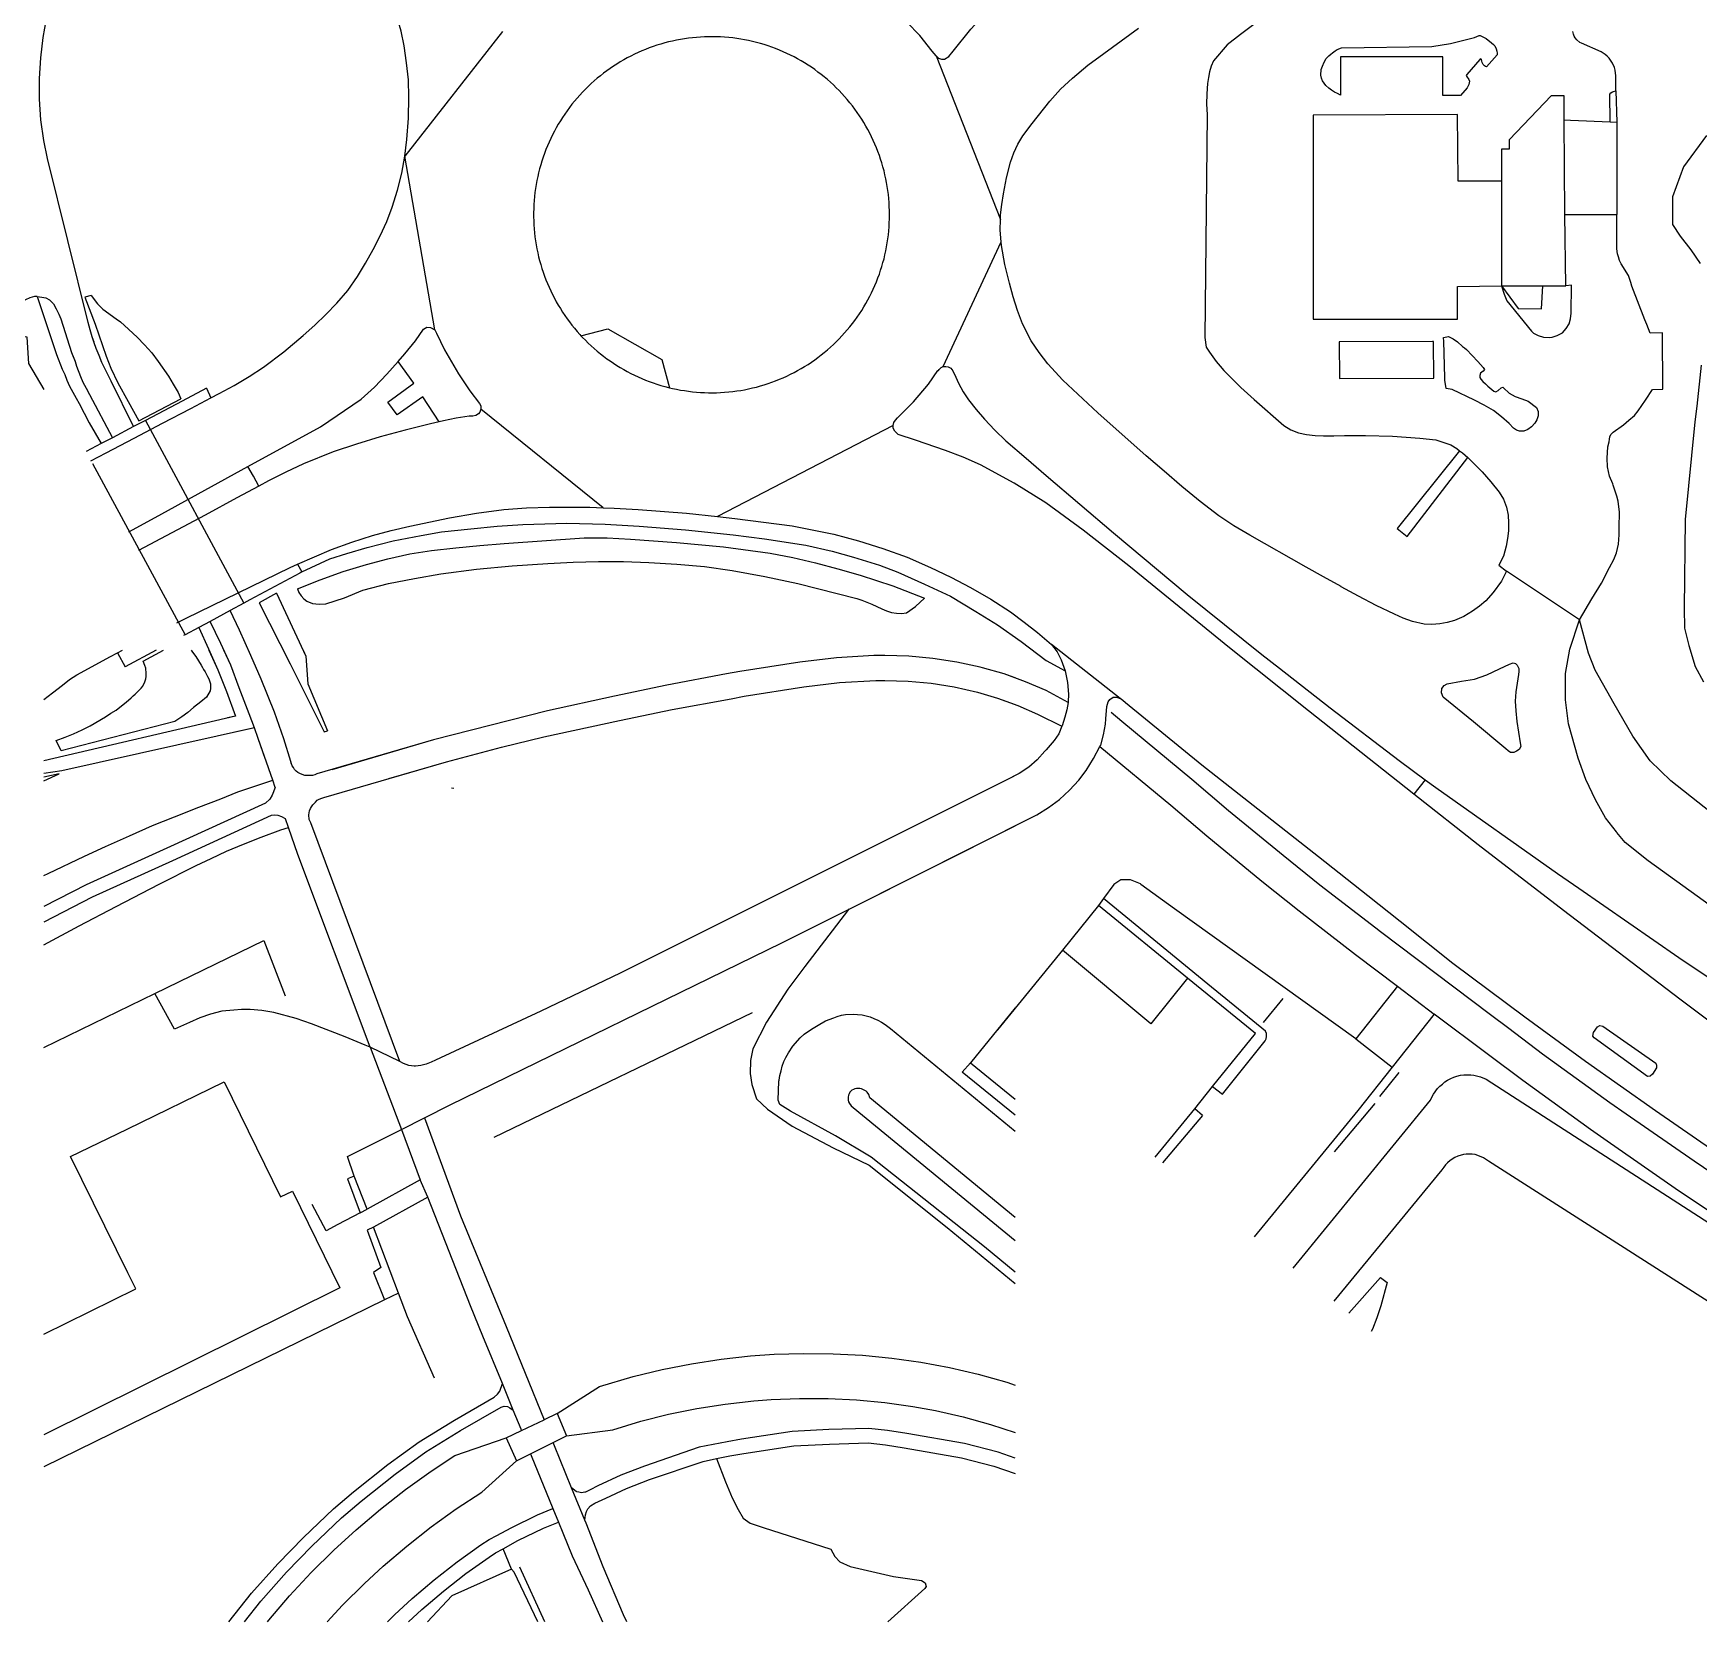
# Model space of a CAD drawing. Header units: millimetres. Extents: x 111502 to 977541, y 8702 to 1044108.
# Drawn here: x 974867.3 to 975073.1, y 474987.2 to 475184.5 of the extents above; entities that cross this region are included whole.
import ezdxf

# ---------------------------------------------------------------- set-up
doc = ezdxf.new("R2010")
doc.units = ezdxf.units.MM
doc.header["$LTSCALE"] = 0.25
doc.layers.add('X HVSS Site Background', color=8, linetype='Continuous')

# ---------------------------------------------------------------- blocks, each defined once
blk = doc.blocks.new('OS MAP')
at = {"layer": 'X HVSS Site Background'}
for points in [[(488855.84, 239713.25), (488852.99, 239709.38), (488851.63, 239705.69), (488851.65, 239702.26), (488852.57, 239700.81), (488853.89, 239699.14), (488855.05, 239697.43)], [(488855.17, 239684.89), (488854.64, 239679.83), (488854.38, 239677.91), (488853.21, 239665.81), (488853.06, 239654.86), (488853.1, 239652.41), (488853.66, 239650.26), (488854.44, 239647.68), (488855.45, 239645.79)], [(488661.5, 239677.3), (488658.75, 239682.9), (488657.6, 239685.2), (488657.25, 239686.1), (488656.9, 239686.95), (488656.65, 239687.65), (488656.4, 239688.4), (488656.15, 239689.25), (488655.9, 239690.15), (488650.85, 239710.4), (488650.4, 239712.65), (488650.05, 239715.2), (488649.9, 239717.75), (488649.9, 239720.3), (488650.05, 239722.85), (488650.35, 239725.35), (488650.75, 239727.65)], [(488656.62, 239687.73), (488656.4, 239688.4), (488656.15, 239689.25), (488655.9, 239690.15), (488650.85, 239710.4), (488650.4, 239712.65), (488650.05, 239715.2), (488649.9, 239717.75), (488649.9, 239720.3), (488650.05, 239722.85), (488650.35, 239725.35), (488650.75, 239727.65)], [(488695.01, 239710.69), (488695.27, 239712.77), (488695.46, 239715.38), (488695.51, 239717.99), (488695.45, 239720.11), (488695.24, 239722.22), (488694.93, 239724.32), (488694.55, 239726.15), (488694.04, 239727.95), (488693.43, 239729.72), (488692.66, 239731.75), (488691.8, 239733.74), (488690.81, 239735.67), (488688.16, 239739.68), (488681.98, 239748.04), (488678.51, 239752.66)], [(488694.97, 239724.02), (488694.93, 239724.32), (488694.55, 239726.15), (488694.04, 239727.95), (488693.43, 239729.72), (488692.66, 239731.75), (488691.8, 239733.74), (488690.81, 239735.67), (488688.16, 239739.68), (488681.98, 239748.04), (488678.51, 239752.66)], [(488768.59, 239702.89), (488768.6, 239703.45), (488768.76, 239704.75), (488768.98, 239706.04), (488769.35, 239708.02), (488769.85, 239709.97), (488770.24, 239711.1), (488770.75, 239712.18), (488771.38, 239713.19), (488772.53, 239714.73), (488774.69, 239717.51), (488776.04, 239718.98), (488777.5, 239720.34), (488779.4, 239721.92), (488781.38, 239723.39), (488785.64, 239726.5)], [(488799.89, 239726.97), (488798.24, 239725.72), (488796.63, 239724.44), (488794.92, 239722.48), (488794.65, 239721.81), (488794.44, 239721.11), (488794.29, 239720.4), (488794.19, 239719.68), (488794.1, 239718.41), (488794.07, 239717.13), (488794.14, 239715.86), (488793.86, 239688.29), (488794.03, 239687.12), (488794.42, 239686.51), (488794.83, 239685.91), (488795.27, 239685.33), (488795.73, 239684.77), (488796.21, 239684.22), (488796.72, 239683.7), (488798.32, 239682.15), (488799.96, 239680.63), (488803.61, 239677.42), (488804.46, 239676.89), (488805.42, 239676.54), (488806.43, 239676.32), (488807.48, 239676.21), (488808.51, 239676.16), (488809.8, 239676.15), (488811.1, 239676.19), (488812.4, 239676.22), (488813.69, 239676.22), (488817.05, 239676.1), (488820.41, 239675.89), (488822.38, 239675.65), (488824.24, 239675.03), (488824.98, 239674.58), (488825.31, 239674.32)], [(488844.65, 239718.75), (488844.65, 239720.6), (488844.55, 239721.3), (488844.45, 239721.65), (488844.2, 239722.2), (488843.8, 239722.8), (488843.55, 239723.05), (488843.3, 239723.25), (488842.8, 239723.6), (488840.4, 239724.65), (488840.2, 239724.75), (488839.8, 239725.05), (488839.6, 239725.3), (488839.5, 239725.5), (488839.4, 239725.75), (488839.3, 239726.1)], [(488760.65, 239723.08), (488760.4, 239723.38), (488760.16, 239723.68), (488758.66, 239725.61), (488757.05, 239727.23), (488755.86, 239728.39), (488754.98, 239729.19), (488754.82, 239729.76), (488754.86, 239730.1), (488754.97, 239730.42), (488755.37, 239730.78)], [(488760.65, 239723.08), (488760.94, 239722.82), (488761.31, 239722.66), (488761.71, 239722.68), (488762.21, 239722.99), (488762.77, 239723.66), (488764.93, 239726.4), (488767.46, 239729.08), (488768.03, 239729.61)], [(488707.09, 239726.08), (488695.01, 239710.69)], [(488727.72, 239682.1), (488728.09, 239682.02), (488728.57, 239681.91), (488729.06, 239681.82), (488729.56, 239681.74), (488730.05, 239681.67), (488730.55, 239681.61), (488731.04, 239681.56), (488731.54, 239681.52), (488732.04, 239681.5), (488732.54, 239681.48), (488733.03, 239681.48), (488733.53, 239681.49), (488734.03, 239681.51), (488734.53, 239681.54), (488735.03, 239681.58), (488735.52, 239681.64), (488736.02, 239681.7), (488736.51, 239681.78), (488737, 239681.86), (488737.49, 239681.96), (488737.98, 239682.07), (488738.46, 239682.19), (488738.94, 239682.32), (488739.42, 239682.47), (488739.89, 239682.62), (488740.36, 239682.78), (488740.83, 239682.96), (488741.29, 239683.14), (488741.75, 239683.34), (488742.21, 239683.54), (488742.66, 239683.76), (488743.1, 239683.99), (488743.54, 239684.22), (488743.98, 239684.47), (488744.4, 239684.72), (488744.83, 239684.99), (488745.24, 239685.26), (488745.65, 239685.55), (488746.05, 239685.84), (488746.45, 239686.15), (488746.84, 239686.46), (488747.22, 239686.78), (488747.6, 239687.11), (488747.96, 239687.44), (488748.32, 239687.79), (488748.68, 239688.14), (488749.02, 239688.5), (488749.35, 239688.87), (488749.68, 239689.25), (488750, 239689.63), (488750.31, 239690.03), (488750.61, 239690.42), (488750.9, 239690.83), (488751.18, 239691.24), (488751.46, 239691.66), (488751.72, 239692.08), (488751.97, 239692.51), (488752.22, 239692.95), (488752.45, 239693.39), (488752.67, 239693.83), (488752.89, 239694.28), (488753.09, 239694.74), (488753.28, 239695.2), (488753.46, 239695.66), (488753.64, 239696.13), (488753.8, 239696.6), (488753.95, 239697.08), (488754.09, 239697.56), (488754.22, 239698.04), (488754.33, 239698.52), (488754.44, 239699.01), (488754.54, 239699.5), (488754.62, 239699.99), (488754.69, 239700.48), (488754.76, 239700.98), (488754.81, 239701.48), (488754.85, 239701.97), (488754.87, 239702.47), (488754.89, 239702.97), (488754.9, 239703.47), (488754.89, 239703.97), (488754.87, 239704.46), (488754.85, 239704.96), (488754.81, 239705.46), (488754.76, 239705.96), (488754.69, 239706.45), (488754.62, 239706.94), (488754.54, 239707.44), (488754.44, 239707.92), (488754.33, 239708.41), (488754.22, 239708.9), (488754.09, 239709.38), (488753.95, 239709.86), (488753.8, 239710.33), (488753.64, 239710.8), (488753.46, 239711.27), (488753.28, 239711.74), (488753.09, 239712.2), (488752.89, 239712.65), (488752.67, 239713.1), (488752.45, 239713.55), (488752.22, 239713.99), (488751.97, 239714.42), (488751.72, 239714.85), (488751.46, 239715.28), (488751.18, 239715.7), (488750.9, 239716.11), (488750.61, 239716.51), (488750.31, 239716.91), (488750, 239717.3), (488749.68, 239717.69), (488749.35, 239718.06), (488749.02, 239718.43), (488748.68, 239718.79), (488748.32, 239719.15), (488747.96, 239719.49), (488747.6, 239719.83), (488747.22, 239720.16), (488746.84, 239720.48), (488746.45, 239720.79), (488746.05, 239721.09), (488745.65, 239721.39), (488745.24, 239721.67), (488744.83, 239721.95), (488744.4, 239722.21), (488743.98, 239722.47), (488743.54, 239722.71), (488743.1, 239722.95), (488742.66, 239723.18), (488742.21, 239723.39), (488741.75, 239723.6), (488741.29, 239723.79), (488740.83, 239723.98), (488740.36, 239724.15), (488739.89, 239724.32), (488739.42, 239724.47), (488738.94, 239724.61), (488738.46, 239724.74), (488737.98, 239724.86), (488737.49, 239724.97), (488737, 239725.07), (488736.51, 239725.16), (488736.02, 239725.23), (488735.52, 239725.3), (488735.03, 239725.35), (488734.53, 239725.39), (488734.03, 239725.43), (488733.53, 239725.45), (488733.03, 239725.45), (488732.54, 239725.45), (488732.04, 239725.44), (488731.54, 239725.41), (488731.04, 239725.37), (488730.55, 239725.33), (488730.05, 239725.27), (488729.56, 239725.2), (488729.06, 239725.12), (488728.57, 239725.02), (488728.09, 239724.92), (488727.6, 239724.8), (488727.12, 239724.68), (488726.64, 239724.54), (488726.16, 239724.39), (488725.69, 239724.24), (488725.22, 239724.07), (488724.76, 239723.89), (488724.29, 239723.7), (488723.84, 239723.5), (488723.39, 239723.28), (488722.94, 239723.06), (488722.5, 239722.83), (488722.06, 239722.59), (488721.63, 239722.34), (488721.2, 239722.08), (488720.79, 239721.81), (488720.37, 239721.53), (488719.97, 239721.24), (488719.57, 239720.94), (488719.17, 239720.64), (488718.79, 239720.32), (488718.41, 239719.99), (488718.04, 239719.66), (488717.67, 239719.32), (488717.32, 239718.97), (488716.97, 239718.61), (488716.63, 239718.25), (488716.3, 239717.87), (488715.98, 239717.49), (488715.66, 239717.11), (488715.36, 239716.71), (488715.06, 239716.31), (488714.78, 239715.9), (488714.5, 239715.49), (488714.23, 239715.07), (488713.97, 239714.64), (488713.73, 239714.21), (488713.49, 239713.77), (488713.26, 239713.33), (488713.04, 239712.88), (488712.83, 239712.43), (488712.63, 239711.97), (488712.45, 239711.51), (488712.27, 239711.04), (488712.1, 239710.57), (488711.95, 239710.1), (488711.8, 239709.62), (488711.67, 239709.14), (488711.54, 239708.65), (488711.43, 239708.17), (488711.33, 239707.68), (488711.24, 239707.19), (488711.16, 239706.7), (488711.09, 239706.2), (488711.04, 239705.71), (488710.99, 239705.21), (488710.96, 239704.71), (488710.94, 239704.22), (488710.92, 239703.72), (488710.92, 239703.22), (488710.94, 239702.72), (488710.96, 239702.22), (488710.99, 239701.72), (488711.04, 239701.23), (488711.09, 239700.73), (488711.16, 239700.24), (488711.24, 239699.75), (488711.33, 239699.25), (488711.43, 239698.77), (488711.54, 239698.28), (488711.67, 239697.8), (488711.8, 239697.32), (488711.95, 239696.84), (488712.1, 239696.37), (488712.27, 239695.9), (488712.45, 239695.43), (488712.63, 239694.97), (488712.83, 239694.51), (488713.04, 239694.06), (488713.26, 239693.61), (488713.49, 239693.17), (488713.73, 239692.73), (488713.97, 239692.29), (488714.23, 239691.87), (488714.5, 239691.45), (488714.78, 239691.03), (488715.06, 239690.63), (488715.36, 239690.22), (488715.66, 239689.83), (488715.98, 239689.44), (488716.3, 239689.06), (488716.63, 239688.69), (488716.78, 239688.53)], [(488810.6, 239718.25), (488810.25, 239718.42), (488809.88, 239718.6), (488809.5, 239718.87), (488809.16, 239719.09), (488808.81, 239719.42), (488808.59, 239719.7), (488808.4, 239720), (488808.27, 239720.35), (488808.18, 239720.71), (488808.24, 239721.42), (488808.38, 239721.82), (488808.58, 239722.31), (488808.86, 239722.74), (488809.17, 239723.07), (488809.4, 239723.28), (488809.62, 239723.45), (488809.94, 239723.71), (488810.22, 239723.87), (488810.75, 239724.08), (488821.9, 239724.25), (488824.2, 239724.6), (488827.15, 239725.35), (488827.75, 239725.61), (488827.87, 239725.61), (488828.63, 239725.23), (488829.28, 239724.7), (488829.53, 239724.5), (488829.69, 239724.32), (488829.86, 239723.96), (488829.93, 239723.67), (488829.99, 239723.43), (488829.97, 239723.22), (488828.64, 239721.75), (488828.53, 239721.76), (488828.4, 239721.84), (488828.24, 239722), (488828.11, 239722.28), (488828.07, 239722.45), (488828.04, 239722.64), (488827.94, 239722.7), (488827.82, 239722.64), (488826.21, 239720.79), (488826.16, 239720.66), (488826.17, 239720.56), (488826.46, 239720.16), (488826.54, 239719.95), (488826.46, 239719.54), (488826.28, 239719.12), (488825.45, 239718.2), (488823.25, 239718.2), (488823.25, 239722.95), (488810.6, 239722.95), (488810.6, 239718.25)], [(488760.65, 239723.08), (488768.59, 239702.89)], [(488838.25, 239715.2), (488838.25, 239718.16), (488836.83, 239718.16), (488836.63, 239718.16), (488835.8, 239717.28), (488831.45, 239712.7), (488831.45, 239711.55), (488830.5, 239711.55), (488830.5, 239707.6)], [(488843.95, 239714.95), (488843.9, 239718.35), (488844, 239718.5), (488844.2, 239718.65), (488844.35, 239718.7), (488844.65, 239718.75)], [(488844.65, 239718.75), (488844.75, 239714.9)], [(488830.5, 239707.6), (488825.15, 239707.6), (488825.05, 239715.85), (488807.25, 239715.75), (488807.25, 239690.55), (488825.05, 239690.55), (488825.05, 239694.6), (488830.5, 239694.7)], [(488838.35, 239703.5), (488838.25, 239715.2)], [(488838.25, 239715.2), (488839.05, 239715.15), (488843.95, 239714.95)], [(488843.95, 239714.95), (488844.75, 239714.9)], [(488844.75, 239714.9), (488844.75, 239703.5)], [(488671.06, 239680.84), (488672.07, 239681.37), (488673.94, 239682.39), (488675.78, 239683.47), (488677.55, 239684.66), (488680.06, 239686.54), (488682.46, 239688.55), (488683.89, 239689.83), (488685.27, 239691.16), (488686.61, 239692.53), (488687.97, 239694.12), (488689.18, 239695.83), (488690.17, 239697.48), (488691.11, 239699.16), (488691.98, 239700.87), (488692.78, 239702.63), (488693.47, 239704.42), (488694.12, 239706.5), (488694.65, 239708.62), (488695.01, 239710.69)], [(488698.72, 239689.24), (488695.01, 239710.69)], [(488830.5, 239707.6), (488830.5, 239694.7)], [(488838.45, 239694.7), (488838.35, 239703.5)], [(488838.35, 239703.5), (488844.75, 239703.5)], [(488846.59, 239694.65), (488846.5, 239695.1), (488846.2, 239695.95), (488845.3, 239697.4), (488845.1, 239697.8), (488844.95, 239698.25), (488844.85, 239698.65), (488844.75, 239699.25), (488844.75, 239703.5)], [(488768.71, 239700.13), (488768.58, 239701.56), (488768.59, 239702.89)], [(488761.54, 239684.73), (488768.71, 239700.13)], [(488831.14, 239659.44), (488830.49, 239658.21), (488829.49, 239656.83), (488828.59, 239655.8), (488827.79, 239655.11), (488826.93, 239654.51), (488825.85, 239653.87), (488824.7, 239653.36), (488823.8, 239653.09), (488822.88, 239652.93), (488821.91, 239652.87), (488820.94, 239652.91), (488819.52, 239653.25), (488818.37, 239653.65), (488817.27, 239654.14), (488815.04, 239655.22), (488812.85, 239656.36), (488810.71, 239657.52), (488810.68, 239657.54), (488808.52, 239658.74), (488806.36, 239659.96), (488799.4, 239663.89), (488797.45, 239665.04), (488795.6, 239666.29), (488793.28, 239668.05), (488791.03, 239669.89), (488788.81, 239671.79), (488786.61, 239673.7), (488780.65, 239679.02), (488776.33, 239683.04), (488774.47, 239685.05), (488773.4, 239686.44), (488772.4, 239687.88), (488771.31, 239690), (488770.71, 239691.65), (488770.19, 239693.32), (488769.72, 239695.02), (488769.15, 239697.33), (488768.75, 239699.68), (488768.71, 239700.13)], [(488649.6, 239693.35), (488649.25, 239693.35), (488648.7, 239693.2), (488648.15, 239692.95), (488645.55, 239691.7), (488643.7, 239690.7), (488641.9, 239689.6), (488639.2, 239687.5), (488638.2, 239686.5), (488637.2, 239685.55), (488634.75, 239682.65), (488630.8, 239678.05), (488627.55, 239674.35), (488626.32, 239673.03)], [(488649.6, 239693.35), (488649.25, 239693.35), (488648.7, 239693.2), (488648.15, 239692.95), (488647.86, 239692.81)], [(488649.6, 239693.35), (488652, 239686.2), (488652.7, 239684.4), (488653, 239683.75), (488653.25, 239683.05), (488653.6, 239682.3), (488654.4, 239680.8), (488654.8, 239680.15), (488656, 239677.75), (488657.5, 239675.2)], [(488649.6, 239693.35), (488650.15, 239693.3), (488650.65, 239693.2), (488651.1, 239692.95), (488651.6, 239692.45), (488651.95, 239691.85), (488652.25, 239691.2), (488652.5, 239690.6), (488653.85, 239686.45), (488654.3, 239685.35), (488654.45, 239684.75), (488654.95, 239683.5), (488655.25, 239682.8), (488655.65, 239682.05), (488656.05, 239681.25), (488658.9, 239675.9)], [(488649.6, 239693.35), (488652, 239686.2), (488652.7, 239684.4), (488652.82, 239684.13)], [(488649.6, 239693.35), (488650.15, 239693.3), (488650.65, 239693.2), (488651.1, 239692.95), (488651.6, 239692.45), (488651.95, 239691.85), (488652.25, 239691.2), (488652.5, 239690.6), (488653.85, 239686.45), (488654.25, 239685.48)], [(488656.25, 239693.5), (488655.5, 239693.3), (488656.75, 239689.95), (488657.2, 239688.65), (488657.65, 239687.3), (488658.1, 239686), (488658.7, 239684.5), (488659.55, 239682.7), (488660.85, 239680.4), (488662.15, 239678), (488667.35, 239680.75)], [(488656.25, 239693.5), (488655.5, 239693.3), (488656.75, 239689.95), (488657.2, 239688.65), (488657.29, 239688.37)], [(488656.25, 239693.5), (488657.05, 239692.45), (488657.7, 239691.8), (488659.35, 239690.6), (488659.9, 239690.25), (488660.4, 239689.8), (488661.95, 239688.35), (488662.85, 239687.4), (488663.75, 239686.4), (488664.55, 239685.35), (488665.8, 239683.55), (488666.4, 239682.55), (488667, 239681.5), (488667.35, 239680.75)], [(488656.25, 239693.5), (488657.05, 239692.45), (488657.7, 239691.8), (488659.35, 239690.6), (488659.53, 239690.48)], [(488830.5, 239694.7), (488830.85, 239693.65), (488831.15, 239692.85), (488834.2, 239689.1), (488834.45, 239688.85), (488835.05, 239688.55), (488835.7, 239688.35), (488836.4, 239688.3), (488836.75, 239688.35), (488837.4, 239688.55), (488838.05, 239688.9), (488838.5, 239689.4), (488838.85, 239690), (488839.05, 239690.6), (488839.1, 239691.3), (488839.15, 239694.75), (488838.45, 239694.7)], [(488830.5, 239694.7), (488835.62, 239694.7)], [(488830.5, 239694.7), (488832.58, 239691.88), (488835.43, 239691.83), (488835.62, 239694.7)], [(488835.62, 239694.7), (488838.45, 239694.7)], [(488840.16, 239653.45), (488841.65, 239656.05), (488842.85, 239657.95), (488843.85, 239659.9), (488844.4, 239660.9), (488844.7, 239661.7), (488844.95, 239662.8), (488845.05, 239663.95), (488845.05, 239664.85), (488845.1, 239666.75), (488844.9, 239668.1), (488844.75, 239668.7), (488844.3, 239670.05), (488844.25, 239670.25), (488843.85, 239671.2), (488843.6, 239672.35), (488843.55, 239673.4), (488843.65, 239674.8), (488843.8, 239675.43), (488843.84, 239675.74), (488843.9, 239676.05), (488844, 239676.34), (488844.08, 239676.41), (488844.3, 239676.6), (488845.56, 239677.53), (488846.25, 239678.08), (488846.92, 239678.67), (488847.37, 239679.23), (488848.28, 239680.56), (488849.17, 239681.9), (488850.44, 239681.92), (488850.41, 239688.88), (488848.88, 239688.86), (488848.46, 239689.92), (488848.23, 239690.5), (488846.59, 239694.65)], [(488694.2, 239685.36), (488695.02, 239686.29), (488696.33, 239687.89), (488697.33, 239689.33), (488697.74, 239689.59), (488698.2, 239689.54), (488698.72, 239689.24)], [(488698.72, 239689.24), (488698.92, 239688.84), (488699.92, 239686.8), (488701.64, 239683.81), (488703.05, 239681.73), (488704.24, 239680.16), (488704.4, 239679.85), (488704.4, 239679.44)], [(488716.78, 239688.53), (488720.11, 239689.38), (488726.77, 239685.59), (488727.72, 239682.1)], [(488650.44, 239681.87), (488648.55, 239685.1), (488648.35, 239688.35), (488647.1, 239688.55)], [(488716.78, 239688.53), (488716.97, 239688.32), (488717.32, 239687.96), (488717.67, 239687.62), (488718.04, 239687.27), (488718.41, 239686.94), (488718.79, 239686.62), (488719.17, 239686.3), (488719.57, 239685.99), (488719.97, 239685.69), (488720.37, 239685.41), (488720.79, 239685.13), (488721.2, 239684.86), (488721.63, 239684.6), (488722.06, 239684.34), (488722.5, 239684.1), (488722.94, 239683.87), (488723.39, 239683.65), (488723.84, 239683.44), (488724.29, 239683.24), (488724.76, 239683.05), (488725.22, 239682.87), (488725.69, 239682.7), (488726.16, 239682.54), (488726.64, 239682.39), (488727.12, 239682.26), (488727.6, 239682.13), (488727.72, 239682.1)], [(488810.5, 239683.24), (488822.14, 239683.3), (488822.11, 239687.82), (488821.98, 239687.82), (488810.47, 239687.75), (488810.5, 239683.24)], [(488823.5, 239683.31), (488823.41, 239686.39), (488823.37, 239687.82), (488823.36, 239688.31), (488823.95, 239688.42), (488824.54, 239688.15), (488825.07, 239687.77), (488825.7, 239687.18), (488825.93, 239687.04), (488826.17, 239686.81), (488826.88, 239686.09), (488827.57, 239685.36), (488828.23, 239684.6), (488828.39, 239684.34), (488828.24, 239684.14), (488827.93, 239683.88), (488827.83, 239683.62), (488827.84, 239683.38), (488827.94, 239683.17), (488828.22, 239682.87), (488828.52, 239682.59), (488828.82, 239682.31), (488829.54, 239681.66), (488829.79, 239681.61), (488830.1, 239681.77), (488830.45, 239682.08), (488830.65, 239682.18), (488830.75, 239682.08), (488831.47, 239681.43), (488832.2, 239681.01), (488833.02, 239680.75), (488833.82, 239680.44), (488834.85, 239679.64), (488835.02, 239679.15), (488835.02, 239678.63), (488834.87, 239678.14), (488834.62, 239677.71), (488834.23, 239677.27), (488833.77, 239676.93), (488833.27, 239676.73), (488832.75, 239676.72), (488832.35, 239676.87), (488831.98, 239677.11), (488831.47, 239677.67), (488830.52, 239678.51), (488829.52, 239679.27), (488828.36, 239679.96), (488827.16, 239680.56), (488824.4, 239681.9), (488823.66, 239682.02), (488823.51, 239683.04), (488823.5, 239683.31)], [(488675.64, 239672.37), (488684.59, 239677.27), (488689.61, 239680.7), (488691.25, 239682.19), (488692.8, 239683.76), (488694.2, 239685.36)], [(488699.27, 239677.88), (488697.23, 239680.98), (488694.08, 239678.77), (488692.9, 239680.31), (488696.11, 239682.66), (488694.2, 239685.36)], [(488755.33, 239677.45), (488755.43, 239677.8), (488755.63, 239678.1), (488755.88, 239678.37), (488756.86, 239679.36), (488757.85, 239680.34), (488759.72, 239682.56), (488760.88, 239684.21), (488760.93, 239684.21), (488761.05, 239684.34), (488761.16, 239684.48), (488761.28, 239684.62), (488761.54, 239684.73)], [(488761.54, 239684.73), (488761.84, 239684.73), (488762.16, 239684.67), (488762.46, 239684.53), (488762.72, 239684.18), (488763.07, 239683.42), (488763.4, 239682.65), (488763.98, 239681.61), (488764.65, 239680.62), (488765.6, 239679.4), (488766.62, 239678.24), (488767.89, 239676.86), (488769.26, 239675.56), (488771.76, 239673.42), (488774.27, 239671.28), (488782.58, 239664.17), (488791.67, 239656.57), (488800.9, 239649.15), (488803.06, 239647.45), (488809.34, 239642.55), (488817.87, 239636.05), (488821.09, 239633.69)], [(488656.23, 239673.08), (488658.1, 239674.05), (488661.59, 239675.88), (488665.09, 239677.71), (488668.58, 239679.54), (488671.06, 239680.84)], [(488670.5, 239682.05), (488667.5, 239680.45), (488662.97, 239678.07), (488661.5, 239677.3)], [(488670.5, 239682.05), (488671.06, 239680.84)], [(488704.4, 239679.44), (488704.3, 239679.09), (488704.1, 239678.88), (488703.8, 239678.67), (488703.4, 239678.6), (488702.98, 239678.61), (488701.37, 239678.35), (488699.78, 239678), (488699.27, 239677.88)], [(488719.52, 239667.28), (488704.4, 239679.44)], [(488661.5, 239677.3), (488658.9, 239675.9)], [(488662.97, 239678.07), (488675.12, 239655.51)], [(488699.27, 239677.88), (488698.19, 239677.63), (488695.06, 239676.88), (488691.97, 239676.03), (488689.05, 239675.15), (488686.16, 239674.17), (488682.5, 239672.7), (488680.32, 239671.69), (488678.18, 239670.6), (488676.99, 239669.96)], [(488755.33, 239677.45), (488733.63, 239666.2)], [(488819.68, 239631.9), (488818.67, 239632.69), (488806.65, 239642.21), (488796.9, 239649.97), (488784.47, 239660.1), (488778.84, 239664.53), (488774.2, 239667.9), (488770.29, 239670.31), (488766.12, 239672.56), (488763.99, 239673.51), (488761.81, 239674.35), (488758.11, 239675.64), (488755.96, 239676.33), (488755.55, 239676.73), (488755.34, 239677.09), (488755.33, 239677.45)], [(488657.5, 239675.2), (488655.63, 239674.21)], [(488658.9, 239675.9), (488657.5, 239675.2)], [(488656.42, 239672.73), (488667.86, 239651.6)], [(488660.9, 239664.29), (488664.17, 239666.09), (488675.64, 239672.37)], [(488676.32, 239671.17), (488675.64, 239672.37)], [(488825.31, 239674.32), (488819.97, 239667.62), (488817.6, 239664.7), (488818.86, 239663.73), (488826.33, 239673.48)], [(488825.31, 239674.32), (488825.67, 239674.05), (488826.33, 239673.48)], [(488826.33, 239673.48), (488826.96, 239672.87), (488828.1, 239671.7), (488829.2, 239670.48), (488830.21, 239669.2), (488830.74, 239668.32), (488831.12, 239667.36), (488831.31, 239666.36), (488831.36, 239665.41), (488831.35, 239664.44), (488831.26, 239663.49), (488831.1, 239662.55), (488830.74, 239661.3), (488830.18, 239660.17), (488831.14, 239659.44)], [(488676.99, 239669.96), (488676.32, 239671.17)], [(488676.99, 239669.96), (488674.26, 239668.49), (488670.36, 239666.37), (488662.13, 239661.98)], [(488681.75, 239660.3), (488685.94, 239662.12), (488688.47, 239663.05), (488691.03, 239663.87), (488693.32, 239664.46), (488695.62, 239664.99), (488700.52, 239666.02), (488703.87, 239666.63), (488707.25, 239667.07), (488710.06, 239667.26), (488712.87, 239667.34), (488717.88, 239667.35), (488719.52, 239667.28)], [(488719.52, 239667.28), (488720.87, 239667.23), (488723.86, 239667.06), (488729.8, 239666.62), (488733.63, 239666.2)], [(488733.63, 239666.2), (488735.79, 239665.97), (488742.85, 239665.03), (488748.03, 239664.02), (488751.07, 239663.21), (488754.08, 239662.25), (488757.06, 239661.16), (488759.98, 239659.92), (488762.48, 239658.72), (488764.92, 239657.42), (488767.43, 239655.98), (488769.86, 239654.41), (488771.53, 239653.17), (488773.16, 239651.89), (488774.92, 239650.38)], [(488682.3, 239659.35), (488685.77, 239660.96), (488687.84, 239661.65), (488690.37, 239662.39), (488693.58, 239663.21), (488697.03, 239663.86), (488699.56, 239664.3), (488703.16, 239664.69), (488706.44, 239665), (488709.61, 239665.2), (488715.04, 239665.39), (488719.78, 239665.24), (488723.96, 239665), (488729.69, 239664.54), (488735.6, 239663.95), (488739.44, 239663.45), (488744.57, 239662.65), (488747.8, 239661.92), (488750.46, 239661.18), (488753.64, 239660.2), (488755.94, 239659.34), (488759.2, 239657.86), (488762.44, 239656.36), (488765.58, 239654.46), (488768.24, 239652.82), (488771.17, 239650.78), (488774.26, 239648.43)], [(488681.77, 239657.26), (488684.56, 239658.38), (488687.4, 239659.39), (488690.28, 239660.27), (488692.93, 239660.98), (488695.62, 239661.58), (488698.33, 239662), (488701.31, 239662.33), (488704.29, 239662.61), (488707.27, 239662.87), (488717.18, 239663.55), (488720.03, 239663.56), (488722.88, 239663.42), (488725.73, 239663.2), (488728.58, 239662.97), (488734.38, 239662.45), (488740.15, 239661.67), (488742.96, 239661.13), (488745.75, 239660.48), (488748.52, 239659.75), (488751.27, 239658.94), (488755.29, 239657.63), (488759.23, 239656.12)], [(488666.86, 239653.06), (488668, 239653.63), (488680.86, 239659.91), (488681.75, 239660.3)], [(488681.75, 239660.3), (488682.3, 239659.35)], [(488681.77, 239657.26), (488681.93, 239656.82), (488682.19, 239656.41), (488682.52, 239656.05), (488682.9, 239655.75), (488683.62, 239655.45), (488684.44, 239655.37), (488685.25, 239655.42), (488687.57, 239656.15), (488689.83, 239657.11), (488693.01, 239657.92), (488696.23, 239658.56), (488699.47, 239659.11), (488703.86, 239659.7), (488708.27, 239660.11), (488712.7, 239660.39), (488715.81, 239660.54), (488718.93, 239660.63), (488722.05, 239660.64), (488725.17, 239660.53), (488728.61, 239660.32), (488732.04, 239660.01), (488735.45, 239659.53), (488739.51, 239658.8), (488743.55, 239657.94), (488750.88, 239656.08), (488751.49, 239655.88), (488752.1, 239655.64), (488752.71, 239655.36), (488753.32, 239655.08), (488753.93, 239654.8), (488754.54, 239654.56), (488755.14, 239654.36), (488755.75, 239654.25), (488756.37, 239654.22), (488756.98, 239654.31), (488758.1, 239655.09), (488759.23, 239656.12)], [(488682.3, 239659.35), (488682.05, 239659.2), (488680.81, 239658.54), (488675.85, 239655.9), (488675.12, 239655.51), (488673.45, 239654.6)], [(488840.16, 239653.45), (488831.14, 239659.44)], [(488679.15, 239656.75), (488677, 239655.55), (488680.85, 239648), (488685.05, 239639.6), (488685.45, 239639.75)], [(488679.15, 239656.75), (488682.8, 239648.95), (488683.05, 239645.55), (488685.45, 239639.75)], [(488673.45, 239654.6), (488670.95, 239653.25)], [(488680.99, 239635.71), (488680.95, 239635.95), (488680.05, 239638.75), (488678.9, 239642.05), (488677.25, 239646.1), (488676, 239649.05), (488674.6, 239652.15), (488673.45, 239654.6)], [(488669.55, 239652.5), (488667.86, 239651.6), (488667.69, 239651.51)], [(488670.95, 239653.25), (488669.55, 239652.5)], [(488669.55, 239652.5), (488670.75, 239649.85), (488671.9, 239647.25), (488673, 239644.6), (488674.1, 239641.55), (488673.1, 239641.32)], [(488676.45, 239640.1), (488675.8, 239641.85), (488674.55, 239645.05), (488673.5, 239647.85), (488672.3, 239650.5), (488670.95, 239653.25)], [(488857.18, 239617.49), (488848.61, 239623.69), (488845.79, 239625.95), (488844.76, 239627.18), (488844.7, 239627.26), (488843.36, 239628.97), (488842.11, 239631.19), (488840.91, 239633.72), (488839.96, 239636.36), (488838.79, 239640.61), (488838.4, 239643.56), (488838.41, 239646.82), (488838.94, 239649.82), (488840.16, 239653.45)], [(488858.89, 239627.67), (488851.44, 239633.56), (488848.87, 239636.03), (488846.75, 239639.07), (488844.43, 239643.06), (488842.06, 239647.21), (488841.27, 239649.33), (488840.16, 239653.45)], [(488670.82, 239649.69), (488671.9, 239647.25), (488673, 239644.6), (488674.1, 239641.55), (488650.43, 239636.03)], [(488668.61, 239649.69), (488668.8, 239649.45), (488669.2, 239648.9), (488669.85, 239647.85), (488670, 239647.55), (488670.15, 239647.3), (488670.35, 239647), (488670.5, 239646.7), (488670.65, 239646.45), (488670.8, 239646.15), (488671, 239645.55), (488671, 239644.95), (488670.95, 239644.65), (488670.5, 239643.9), (488669.8, 239643.3), (488668.9, 239642.6), (488668.2, 239642), (488667.45, 239641.45), (488666.6, 239640.9), (488652.55, 239637.25), (488651.95, 239638.55)], [(488659.51, 239649.36), (488660.15, 239649.69)], [(488664.28, 239649.69), (488660.45, 239647.65)], [(488662.7, 239648.35), (488665.2, 239649.69)], [(488676.45, 239640.1), (488675.8, 239641.85), (488674.55, 239645.05), (488673.5, 239647.85), (488672.67, 239649.69)], [(488770.43, 239646.26), (488769.05, 239646.75), (488766.4, 239647.5), (488766.1, 239647.6), (488763.2, 239648.2), (488760.25, 239648.65), (488757.3, 239648.95), (488754.3, 239649.05), (488752.95, 239649.05), (488748.35, 239648.75), (488743.8, 239648.2), (488736.4, 239647.05), (488734.75, 239646.75), (488727.4, 239645.35), (488720.9, 239644), (488712.65, 239642.2), (488698.55, 239638.6), (488684.15, 239634.4), (488683.9, 239634.3), (488683.6, 239634.2), (488682.8, 239634.2), (488682.68, 239634.22), (488682.55, 239634.25), (488682.05, 239634.45), (488681.8, 239634.6), (488681.6, 239634.75), (488681.4, 239634.95), (488681.25, 239635.2), (488681.1, 239635.4), (488681, 239635.65), (488680.95, 239635.95), (488680.05, 239638.75), (488678.9, 239642.05), (488677.25, 239646.1), (488676, 239649.05), (488675.71, 239649.69)], [(488679.99, 239649.69), (488680.85, 239648), (488685.05, 239639.6), (488685.45, 239639.75)], [(488682.45, 239649.69), (488682.8, 239648.95), (488683.05, 239645.55), (488685.45, 239639.75)], [(488774.92, 239650.38), (488775.59, 239649.48), (488776.12, 239648.5), (488776.59, 239647.13)], [(488783.38, 239643.73), (488774.92, 239650.38)], [(488650.43, 239643.58), (488651.49, 239644.44), (488652.71, 239645.38), (488653.57, 239646.05), (488654.51, 239646.66), (488655.5, 239647.2), (488658.58, 239648.88), (488659.51, 239649.36)], [(488651.95, 239638.55), (488653.05, 239638.95), (488654.1, 239639.35), (488655.15, 239639.85), (488656.15, 239640.35), (488658.05, 239641.45), (488658.7, 239641.9), (488659.35, 239642.3), (488660, 239642.8), (488660.6, 239643.25), (488661.2, 239643.8), (488661.45, 239644.05), (488661.7, 239644.25), (488662.45, 239645), (488662.65, 239645.25), (488662.9, 239645.8), (488663, 239646.15), (488663.05, 239646.45), (488663.05, 239646.8), (488663, 239647.45), (488662.9, 239647.8), (488662.7, 239648.35)], [(488659.51, 239649.36), (488660.45, 239647.65)], [(488668.75, 239649.51), (488668.8, 239649.45), (488669.2, 239648.9), (488669.85, 239647.85), (488670, 239647.55), (488670.15, 239647.3), (488670.35, 239647), (488670.5, 239646.7), (488670.65, 239646.45), (488670.8, 239646.15), (488671, 239645.55), (488671, 239645.28)], [(488776.96, 239643.21), (488774.25, 239644.7), (488771.7, 239645.8), (488769.05, 239646.75), (488766.4, 239647.5), (488766.1, 239647.6), (488763.2, 239648.2), (488760.25, 239648.65), (488757.3, 239648.95), (488754.3, 239649.05), (488752.95, 239649.05), (488748.35, 239648.75), (488743.8, 239648.2), (488736.4, 239647.05), (488734.75, 239646.75), (488727.4, 239645.35), (488720.9, 239644), (488712.65, 239642.2), (488698.55, 239638.6), (488685.98, 239634.93)], [(488774.26, 239648.43), (488776.59, 239647.13)], [(488823.78, 239645.52), (488825.56, 239645.85), (488827.18, 239646.12), (488828.7, 239646.65), (488830.27, 239647.38), (488831.48, 239647.95), (488831.94, 239648.11), (488832.22, 239648.04), (488832.45, 239647.86), (488832.66, 239647.41), (488832.66, 239647.05), (488832.62, 239646.69), (488832.29, 239644.55), (488832.21, 239643.38), (488832.26, 239642.21), (488832.41, 239640.89), (488832.6, 239639.57), (488832.82, 239638.25), (488832.88, 239637.8), (488832.68, 239637.44), (488832.37, 239637.22), (488832.02, 239637.07), (488831.61, 239637.07), (488831.32, 239637.28), (488831.05, 239637.52), (488827.04, 239640.83), (488823.29, 239643.89), (488823.08, 239644.44), (488823.13, 239644.95), (488823.43, 239645.31), (488823.78, 239645.52)], [(488694.4, 239598.9), (488683.4, 239628.35), (488683.2, 239628.8), (488683.15, 239629.35), (488683.25, 239629.85), (488683.35, 239630.15), (488683.5, 239630.35), (488683.65, 239630.6), (488683.96, 239630.91), (488684.2, 239631.15), (488684.45, 239631.3), (488684.75, 239631.4), (488685, 239631.5), (488700.15, 239635.9), (488706.95, 239637.7), (488712.2, 239639), (488721.55, 239641), (488728.05, 239642.35), (488735.35, 239643.7), (488736.95, 239644), (488744.3, 239645.15), (488748.7, 239645.7), (488753.2, 239645.95), (488754.3, 239645.95), (488757.2, 239645.85), (488760.05, 239645.6), (488762.9, 239645.15), (488765.75, 239644.5), (488768.25, 239643.75), (488770.43, 239642.97)], [(488693.04, 239633.84), (488700.15, 239635.9), (488706.95, 239637.7), (488712.2, 239639), (488721.55, 239641), (488728.05, 239642.35), (488735.35, 239643.7), (488736.95, 239644), (488744.3, 239645.15), (488748.7, 239645.7), (488753.2, 239645.95), (488754.3, 239645.95), (488757.2, 239645.85), (488760.05, 239645.6), (488762.9, 239645.15), (488765.75, 239644.5), (488768.25, 239643.75), (488770.75, 239642.85), (488773.2, 239641.8), (488776.2, 239640.3)], [(488776.59, 239647.13), (488776.9, 239645.71), (488777.03, 239644.27), (488776.98, 239643.3), (488776.96, 239643.21)], [(488781.63, 239641.22), (488781.75, 239642.74), (488781.9, 239643.3), (488782.1, 239643.61), (488782.51, 239643.87), (488782.92, 239643.88), (488783.38, 239643.73)], [(488856.85, 239587.75), (488849.55, 239592.8), (488840.9, 239598.9), (488833.4, 239604.35), (488824.5, 239611), (488818, 239616.17), (488813.99, 239619.35), (488807.89, 239624.18), (488793.49, 239635.51), (488784.05, 239643.17), (488783.72, 239643.47), (488783.38, 239643.73)], [(488776.96, 239643.21), (488776.81, 239642.34), (488776.56, 239641.4), (488776.23, 239640.36), (488776.2, 239640.3)], [(488857.76, 239584.23), (488854.32, 239586.57), (488845.92, 239592.37), (488843.88, 239593.81), (488835.59, 239599.81), (488831.4, 239602.95), (488829.15, 239604.65), (488815.55, 239614.9), (488814.96, 239615.35), (488808.07, 239620.69), (488803.53, 239624.33), (488796.79, 239629.87), (488792.24, 239633.72), (488783.59, 239640.87), (488782.28, 239641.98)], [(488676.45, 239640.1), (488652.66, 239634.81), (488650.43, 239634.47)], [(488676.45, 239640.1), (488674.03, 239639.56)], [(488677.81, 239636.2), (488676.9, 239638.8), (488676.45, 239640.1)], [(488678.7, 239633.65), (488676.9, 239638.8), (488676.45, 239640.1)], [(488776.2, 239640.3), (488775.81, 239639.35), (488775.24, 239638.53), (488774.26, 239637.4), (488774.24, 239637.38), (488774.23, 239637.36), (488774.1, 239637.2), (488773.15, 239636.15), (488772.1, 239635.25), (488770.9, 239634.45), (488769.65, 239633.8), (488745.03, 239621.51)], [(488780.9, 239637.8), (488780.99, 239637.98), (488781.34, 239639.24), (488781.58, 239640.54), (488781.63, 239641.22)], [(488749.82, 239617.67), (488773.1, 239629.35), (488774.55, 239630.25), (488775.9, 239631.25), (488777.15, 239632.4), (488778.3, 239633.65), (488779.2, 239634.85), (488780.1, 239636.3), (488780.9, 239637.8)], [(488780.9, 239637.8), (488789.65, 239630.55), (488794.1, 239626.75), (488800.9, 239621.15), (488805.5, 239617.5), (488812.45, 239612.1), (488817.65, 239608.2)], [(488650.43, 239633.56), (488652.3, 239634.4), (488650.43, 239633.99)], [(488650.43, 239621.85), (488650.95, 239622.1), (488655.45, 239624.25), (488658.05, 239625.45), (488661, 239626.75), (488663.85, 239628.05), (488666.55, 239629.1), (488669.55, 239630.3), (488672.3, 239631.35), (488674.4, 239632.2), (488677.35, 239633.2), (488678.7, 239633.65)], [(488679.01, 239632.73), (488678.7, 239633.65)], [(488770.43, 239634.21), (488769.65, 239633.8), (488739.1, 239618.55), (488721.6, 239609.8), (488711.8, 239605.1), (488698.8, 239599.05), (488698.25, 239598.8), (488697.65, 239598.55), (488697, 239598.4), (488696.35, 239598.3), (488696.15, 239598.3), (488695.5, 239598.4), (488694.85, 239598.65), (488694.4, 239598.9)], [(488821.09, 239633.69), (488819.68, 239631.9)], [(488821.09, 239633.69), (488822.41, 239632.73), (488837.44, 239622.13), (488840.05, 239620.32), (488852.42, 239611.73), (488863.31, 239604.44)], [(488679.01, 239632.73), (488678.63, 239631.78), (488678.32, 239631.29), (488677.79, 239630.81), (488665.6, 239625.23), (488655.63, 239620.72), (488650.43, 239618.02)], [(488701.05, 239632.59), (488700.77, 239632.63)], [(488941.15, 239549.71), (488938.09, 239551.28), (488930.19, 239555.48), (488922.37, 239559.83), (488915.8, 239563.64), (488909.26, 239567.51), (488899.47, 239573.49), (488893.19, 239577.5), (488886.96, 239581.58), (488881.56, 239585.22), (488876.24, 239588.98), (488869.84, 239593.66), (488863.46, 239598.39), (488852.53, 239606.6), (488838.15, 239617.56), (488827.63, 239625.67), (488819.68, 239631.9)], [(488680.29, 239628.88), (488679.83, 239629.11), (488679.35, 239629.27), (488678.89, 239629.32), (488678.49, 239629.27), (488666.31, 239623.68), (488656.37, 239619.19), (488650.43, 239616.11)], [(488650.43, 239613.29), (488654.8, 239615.65), (488659.35, 239618.05), (488664.65, 239620.8), (488669.25, 239623.1), (488671.1, 239623.95), (488673, 239624.85), (488675.1, 239625.75), (488677.25, 239626.6), (488679.7, 239627.5), (488680.65, 239627.8)], [(488680.65, 239627.8), (488680.29, 239628.88)], [(488690.75, 239600.65), (488681.8, 239624.45), (488680.65, 239627.8)], [(488749.82, 239617.67), (488770.43, 239628.01)], [(488812.5, 239601.7), (488790.09, 239617.75), (488785.93, 239620.77), (488785.89, 239620.83), (488784.65, 239621.33), (488783.47, 239621.32), (488782.6, 239620.74), (488781.34, 239619.02)], [(488781.34, 239619.02), (488780.7, 239618.15)], [(488794.8, 239595.8), (488796.02, 239594.84), (488801.29, 239601.45), (488801.43, 239601.68), (488801.46, 239601.97), (488801.46, 239602.37), (488801.36, 239602.63), (488794.22, 239608.44), (488781.34, 239619.02)], [(488697.45, 239591.95), (488700.6, 239593.55), (488741.6, 239613.55), (488749.82, 239617.67)], [(488749.82, 239617.67), (488744.44, 239610.62), (488742.35, 239607.81), (488739.71, 239603.77), (488738.03, 239600.47), (488737.74, 239599.03), (488737.69, 239597.42), (488737.88, 239596.04), (488738.48, 239594.27), (488739.82, 239592.99), (488742.85, 239590.91), (488747.93, 239588.22), (488752.37, 239586.1), (488762.02, 239578.38), (488770.43, 239571.49)], [(488749.8, 239617.66), (488749.82, 239617.67)], [(488749.82, 239617.67), (488749.8, 239617.66)], [(488780.7, 239618.15), (488776.25, 239612.65)], [(488791.7, 239609.2), (488780.7, 239618.15)], [(488664.15, 239607.3), (488677.6, 239613.85), (488680.25, 239607)], [(488776.25, 239612.65), (488768.22, 239602.81)], [(488791.7, 239609.2), (488787.2, 239603.55), (488776.25, 239612.65)], [(488794.8, 239595.8), (488800.1, 239602.35), (488791.7, 239609.2)], [(488650.43, 239600.63), (488664.15, 239607.3)], [(488690.75, 239600.65), (488690.1, 239600.9), (488687.65, 239601.95), (488683.5, 239603.55), (488681.6, 239604.2), (488678.85, 239604.95), (488677.35, 239605.2), (488675.9, 239605.3), (488674.85, 239605.3), (488673.9, 239605.25), (488672.4, 239605.1), (488671, 239604.75), (488669.7, 239604.3), (488668.4, 239603.7), (488666.55, 239602.9), (488664.15, 239607.3)], [(488801.1, 239603.72), (488803.53, 239606.68)], [(488817.65, 239608.2), (488812.5, 239601.7)], [(488817.65, 239608.2), (488822.2, 239604.75)], [(488706.04, 239589.55), (488737.96, 239604.93)], [(488770.43, 239572.86), (488766.62, 239576.02), (488752.64, 239587.06), (488748.22, 239589.71), (488742.68, 239592.74), (488741.34, 239593.57), (488741.16, 239594.11), (488741.22, 239596.45), (488741.25, 239596.6), (488741.35, 239597.15), (488741.5, 239597.75), (488741.65, 239598.3), (488741.85, 239598.9), (488742.1, 239599.4), (488742.4, 239599.95), (488742.95, 239600.8), (488743.85, 239601.8), (488744.35, 239602.25), (488744.9, 239602.65), (488745.45, 239603), (488746.1, 239603.4), (488747, 239603.9), (488748, 239604.3), (488748.45, 239604.45), (488748.95, 239604.6), (488749.45, 239604.7), (488750.45, 239604.75), (488750.95, 239604.7), (488751.5, 239604.65), (488752, 239604.55), (488752.5, 239604.4), (488752.95, 239604.2), (488753.45, 239604), (488753.9, 239603.75), (488754.35, 239603.45), (488755, 239602.95), (488770.43, 239590.31)], [(488770.43, 239605.52), (488764.9, 239598.75)], [(488822.2, 239604.75), (488817, 239598.2)], [(488923.41, 239528.6), (488923.85, 239528.85), (488927.1, 239530.65), (488925.9, 239532.45), (488924.05, 239534.85), (488922.05, 239537.15), (488919.8, 239539.5), (488917.45, 239541.65), (488915, 239543.7), (488912.4, 239545.7), (488909.8, 239547.5), (488907.8, 239548.7), (488895.45, 239555.75), (488885.6, 239561.65), (488880.5, 239564.75), (488870.9, 239570.75), (488863.45, 239575.55), (488855.45, 239580.85), (488851.95, 239583.2), (488843.55, 239589.05), (488841.5, 239590.5), (488833.15, 239596.55), (488828.9, 239599.7), (488822.2, 239604.75)], [(488841.95, 239601.82), (488841.79, 239602.02), (488841.86, 239602.48), (488842.35, 239603.16), (488842.64, 239603.33), (488843.02, 239603.27), (488849.59, 239598.67), (488849.67, 239598.45), (488849.65, 239598.13), (488849.16, 239597.32), (488848.89, 239597.1), (488848.53, 239597.06), (488841.95, 239601.82)], [(488690.75, 239600.65), (488694.6, 239590.5)], [(488694.4, 239598.9), (488690.75, 239600.65)], [(488812.5, 239601.7), (488817, 239598.2)], [(488770.43, 239592.25), (488763.87, 239597.59), (488764.9, 239598.75)], [(488764.9, 239598.75), (488770.43, 239594.26)], [(488650.43, 239565.21), (488661.77, 239570.84), (488660.8, 239572.8), (488653.7, 239587.15), (488660.7, 239590.55), (488672.7, 239596.4), (488679.65, 239582.2), (488681.15, 239582.9), (488687, 239570.95), (488650.43, 239552.8)], [(488817, 239598.2), (488812.75, 239592.85), (488799.94, 239577.24)], [(488804.76, 239573.36), (488821.75, 239594.1), (488821.9, 239594.5), (488822.1, 239594.85), (488822.6, 239595.55), (488822.9, 239595.85), (488823.2, 239596.1), (488823.5, 239596.4), (488823.85, 239596.6), (488824.25, 239596.8), (488824.6, 239596.95), (488825, 239597.1), (488825.45, 239597.2), (488825.85, 239597.25), (488826.7, 239597.25), (488827.1, 239597.2), (488827.9, 239597), (488828.6, 239596.7), (488908.15, 239545.4)], [(488817.82, 239597.54), (488815.45, 239594.57)], [(488770.43, 239579.63), (488752.45, 239594.4), (488752.35, 239594.8), (488752.15, 239595.1), (488752, 239595.25), (488751.6, 239595.45), (488751.45, 239595.5), (488751.25, 239595.55), (488750.8, 239595.55), (488750.6, 239595.5), (488750.45, 239595.45), (488750.25, 239595.35), (488750, 239595.1), (488749.9, 239594.9), (488749.85, 239594.75), (488749.8, 239594.5), (488749.8, 239594.1), (488749.85, 239593.9), (488749.95, 239593.7), (488750.15, 239593.4), (488750.4, 239593.2), (488770.43, 239576.77)], [(488792.6, 239593.05), (488794.8, 239595.8)], [(488787.73, 239587.09), (488792.6, 239593.05)], [(488793.57, 239592.24), (488788.61, 239586.38)], [(488793.57, 239592.24), (488792.6, 239593.05)], [(488814.84, 239593.71), (488809.84, 239587.72)], [(488688.75, 239584.75), (488687.95, 239587.15), (488694.6, 239590.5)], [(488694.6, 239590.5), (488697.45, 239591.95)], [(488694.6, 239590.5), (488696.9, 239584.3)], [(488697.45, 239591.95), (488701.9, 239579.85), (488707.53, 239566.16), (488712.24, 239554.66)], [(488900.65, 239540.75), (488828.9, 239586.6), (488828.3, 239587), (488827.6, 239587.3), (488827.25, 239587.4), (488826.9, 239587.45), (488826.15, 239587.45), (488825.8, 239587.4), (488825.1, 239587.2), (488824.75, 239587.05), (488824.15, 239586.65), (488823.85, 239586.4), (488823.6, 239586.15), (488823.4, 239585.85), (488823.15, 239585.5), (488809.78, 239569.31)], [(488688.75, 239584.75), (488687.95, 239584.4), (488689.5, 239580.2)], [(488690.35, 239580.65), (488688.75, 239584.75)], [(488696.9, 239584.3), (488690.35, 239580.65)], [(488697.85, 239582.15), (488696.9, 239584.3)], [(488697.85, 239582.15), (488691.15, 239578.45)], [(488707.07, 239559.12), (488704.66, 239564.99), (488703.15, 239568.7), (488697.85, 239582.15)], [(488689.5, 239580.2), (488686.75, 239578.75), (488685.29, 239577.97), (488683.55, 239581.23)], [(488689.5, 239580.2), (488690.35, 239580.65)], [(488691.15, 239578.45), (488690.35, 239578.05), (488692.05, 239573.45), (488691.15, 239572.85), (488692.5, 239569.45)], [(488694.25, 239570.3), (488691.15, 239578.45)], [(488811.66, 239567.8), (488815.55, 239572.2)], [(488815.55, 239572.2), (488816.4, 239571.6), (488815.6, 239568.7), (488815.1, 239567.25), (488814.55, 239565.85), (488814.42, 239565.57)], [(488692.5, 239569.45), (488650.43, 239548.83)], [(488694.25, 239570.3), (488692.5, 239569.45)], [(488698.68, 239559.77), (488695.35, 239567.35), (488694.25, 239570.3)], [(488713.84, 239555.41), (488719.05, 239558.74), (488723.24, 239559.98), (488726.82, 239560.86), (488730.43, 239561.57), (488734.08, 239562.13), (488737.74, 239562.53), (488740.66, 239562.74), (488744.29, 239562.85), (488747.92, 239562.81), (488751.55, 239562.62), (488755.17, 239562.27), (488758.77, 239561.76), (488762.32, 239561.1), (488765.87, 239560.27), (488769.38, 239559.28), (488770.43, 239558.93)], [(488673.27, 239529.69), (488676.08, 239533.22), (488679.32, 239536.86), (488682.48, 239540.09), (488686.2, 239543.63), (488688.67, 239545.76), (488692.91, 239549.13), (488696.79, 239551.92), (488701.14, 239554.62), (488706.05, 239557.46), (488706.48, 239557.81), (488706.75, 239558.17), (488707.07, 239559.12)], [(488708.42, 239555.82), (488707.07, 239559.12)], [(488714.99, 239552.65), (488720.7, 239553.39), (488724.16, 239554.46), (488727.61, 239555.33), (488731.09, 239556.04), (488734.6, 239556.59), (488738.13, 239556.99), (488740.28, 239557.15), (488743.79, 239557.29), (488747.3, 239557.27), (488750.81, 239557.1), (488754.31, 239556.77), (488757.79, 239556.29), (488760.56, 239555.78), (488763.98, 239555.01), (488767.37, 239554.08), (488770.43, 239553.09)], [(488675.19, 239529.69), (488677.22, 239532.25), (488680.41, 239535.84), (488683.53, 239539.02), (488687.21, 239542.52), (488689.62, 239544.61), (488693.81, 239547.94), (488697.62, 239550.67), (488701.91, 239553.33), (488706.9, 239556.22), (488707.3, 239556.33), (488707.69, 239556.29), (488707.99, 239556.13), (488708.42, 239555.82)], [(488709.44, 239553.32), (488709.37, 239553.49), (488708.42, 239555.82)], [(488713.84, 239555.41), (488712.24, 239554.66)], [(488713.84, 239555.41), (488714.99, 239552.65)], [(488707.52, 239552.41), (488709.44, 239553.32)], [(488709.44, 239553.32), (488712.24, 239554.66)], [(488770.43, 239549.92), (488768.31, 239550.65), (488764.16, 239551.71), (488757.02, 239552.96), (488754.64, 239553.34), (488752.35, 239553.59), (488747.42, 239553.44), (488742.89, 239553.21), (488736.61, 239552.24), (488734.83, 239551.94), (488731.39, 239551.25), (488724.64, 239548.94), (488721.71, 239547.8), (488718.85, 239546.48), (488717.9, 239545.99), (488717.33, 239545.72), (488717.26, 239545.7), (488716.84, 239545.64), (488716.51, 239545.69), (488716.28, 239545.74), (488716.17, 239545.79), (488715.62, 239546.25)], [(488678.04, 239529.69), (488678.22, 239529.92), (488680.78, 239532.9), (488683.45, 239535.78), (488686.24, 239538.55), (488688.99, 239541.07), (488691.99, 239543.61), (488695.09, 239546.02), (488698.28, 239548.3), (488701.2, 239550.22), (488707.52, 239552.41)], [(488707.52, 239552.41), (488708.82, 239549.57)], [(488710.55, 239550.44), (488713.33, 239551.83)], [(488713.33, 239551.83), (488714.99, 239552.65)], [(488715.62, 239546.25), (488713.5, 239551.42), (488713.33, 239551.83)], [(488733.51, 239549.85), (488735.16, 239550.18), (488736.9, 239550.48), (488743.07, 239551.43), (488747.49, 239551.65), (488752.28, 239551.8), (488754.4, 239551.56), (488756.72, 239551.2), (488763.78, 239549.96), (488767.8, 239548.93), (488770.43, 239548.03)], [(488685.42, 239529.69), (488687.32, 239531.75), (488690.02, 239534.44), (488692.35, 239536.59), (488695.25, 239539.06), (488698.25, 239541.41), (488701.35, 239543.63), (488704.53, 239545.72), (488708.82, 239549.57)], [(488708.82, 239549.57), (488710.55, 239550.44)], [(488710.55, 239550.44), (488710.63, 239550.25), (488713.32, 239543.69)], [(488717.25, 239542.27), (488717.34, 239542.92), (488717.46, 239543.33), (488717.63, 239543.67), (488717.95, 239544.02), (488718.48, 239544.36), (488719.85, 239544.97), (488722.41, 239546.15), (488725.26, 239547.26), (488731.86, 239549.51), (488733.51, 239549.85)], [(488733.51, 239549.85), (488734.63, 239546.99), (488735.47, 239544.99), (488736.2, 239543.55), (488736.8, 239542.51), (488737.67, 239541.86), (488739.29, 239541.35), (488747.63, 239538.68), (488748.13, 239537.77), (488748.76, 239537.11), (488750.05, 239536.54), (488755.37, 239535.3), (488758.83, 239534.81), (488759.29, 239534.51), (488759.41, 239534.06), (488759.26, 239533.8), (488754.7, 239529.69)], [(488717.25, 239542.27), (488715.62, 239546.25)], [(488692.89, 239529.69), (488693.75, 239530.55), (488695.93, 239532.56), (488698.66, 239534.89), (488701.48, 239537.1), (488704.4, 239539.19), (488705.44, 239539.87), (488706.38, 239540.37), (488708.14, 239541.32), (488711.42, 239542.91), (488713.32, 239543.69)], [(488713.32, 239543.69), (488714, 239542.02)], [(488707.15, 239538.73), (488708.96, 239539.72), (488712.15, 239541.26), (488714, 239542.02)], [(488714, 239542.02), (488714.54, 239540.7), (488715.7, 239537.85), (488717.65, 239533.65), (488719.44, 239529.69)], [(488722.44, 239529.69), (488722.05, 239530.55), (488719.5, 239536.5), (488717.41, 239541.87), (488717.25, 239542.27)], [(488695.48, 239529.69), (488697.12, 239531.21), (488699.8, 239533.49), (488702.56, 239535.65), (488705.42, 239537.7), (488706.2, 239538.22), (488707.15, 239538.73)], [(488708.2, 239536.22), (488707.15, 239538.73)], [(488708.2, 239536.22), (488700.82, 239532.89), (488697.83, 239529.69)], [(488711.45, 239529.69), (488708.54, 239535.81), (488708.2, 239536.22)], [(488712.33, 239529.69), (488709.22, 239536.43)]]:
    blk.add_lwpolyline(points, dxfattribs=at)

msp = doc.modelspace()

# ---------------------------------------------------------------- block references
at = {"lineweight": 0}
msp.add_blockref('OS MAP', (486218.2, 235458.61), dxfattribs=at)

doc.saveas('drawing.dxf')
